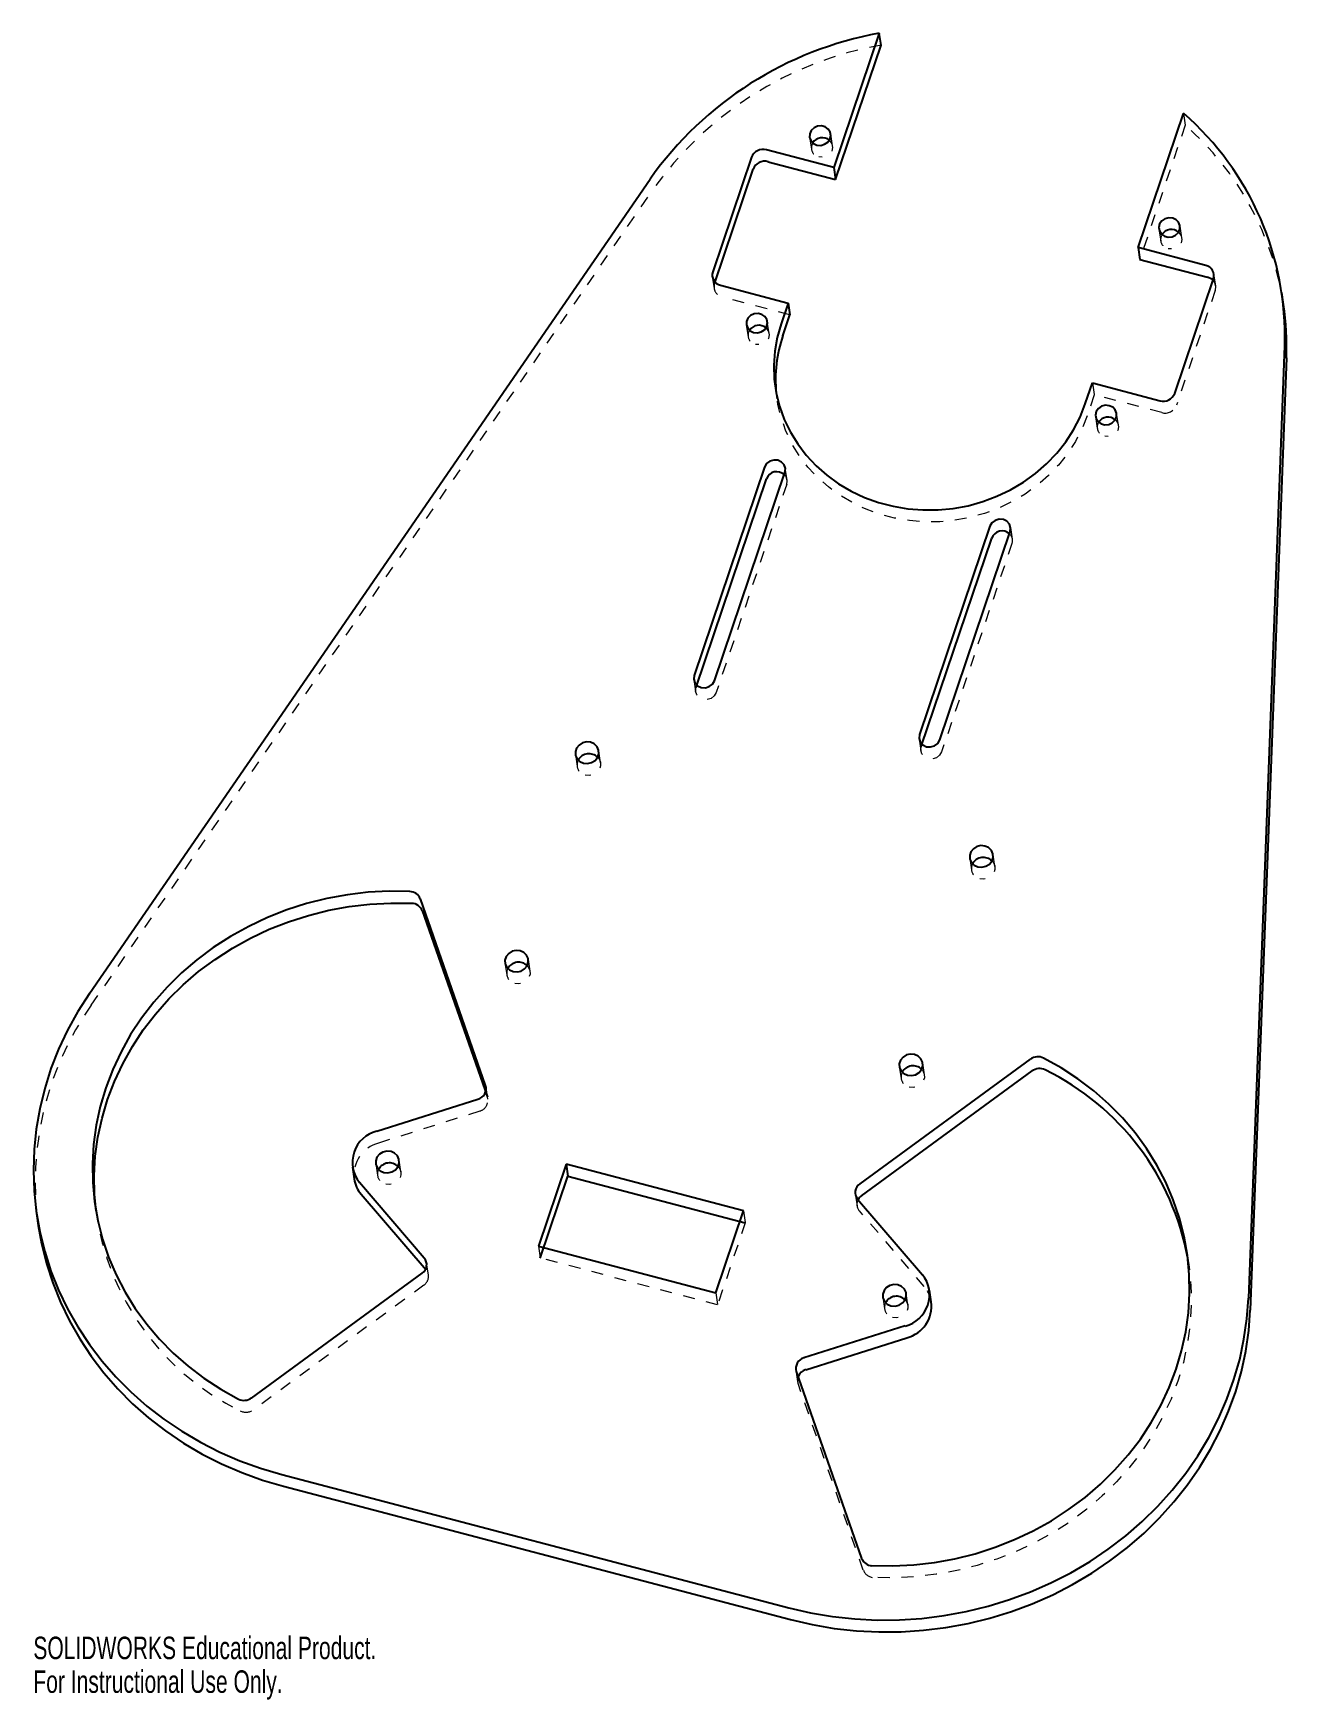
# Model space of a CAD drawing. Header units: inches. Extents: x -5.2 to 5.4, y -3.7 to 10.4.
import ezdxf

# ---------------------------------------------------------------- set-up
doc = ezdxf.new("R2010")
doc.units = ezdxf.units.IN
doc.header["$MEASUREMENT"] = 0
doc.linetypes.add('HIDDEN', pattern=[0.075, 0.05, -0.025])
doc.styles.add('SLDTEXTSTYLE0', font='TXT', dxfattribs={"width": 0.7})

msp = doc.modelspace()

# ---------------------------------------------------------------- linework, layer by layer
at = {"color": 7, "linetype": 'Continuous', "lineweight": 25}
for p, q in [((1.977, 10.372), (1.593, 9.236)), ((1.992, 10.272), (1.977, 10.372)), ((1.608, 9.136), (1.992, 10.272)), ((4.166, 8.559), (4.55, 9.695)), ((0.897, 9.323), (0.569, 8.354)), ((1.593, 9.236), (1.022, 9.386)), ((0.584, 8.254), (0.911, 9.223)), ((1.036, 9.286), (1.608, 9.136)), ((1.593, 9.236), (1.608, 9.136)), ((-4.702, 2.249), (0.04, 9.139)), ((4.738, 8.409), (4.166, 8.559)), ((4.166, 8.559), (4.181, 8.459)), ((4.181, 8.459), (4.752, 8.309)), ((0.635, 8.241), (1.206, 8.09)), ((4.476, 7.326), (4.803, 8.296)), ((5.396, 8.077), (5.381, 8.178)), ((1.206, 8.09), (1.147, 7.914)), ((1.206, 8.09), (1.221, 7.99)), ((1.161, 7.814), (1.221, 7.99)), ((5.405, 7.727), (5.098, -0.329)), ((5.42, 7.627), (5.113, -0.429)), ((3.719, 7.237), (3.779, 7.414)), ((3.779, 7.414), (4.351, 7.263)), ((1.007, 6.703), (0.412, 4.94)), ((0.583, 4.895), (1.179, 6.658)), ((0.427, 4.84), (1.022, 6.603)), ((2.913, 6.202), (2.317, 4.439)), ((2.332, 4.339), (2.928, 6.102)), ((2.489, 4.394), (3.084, 6.157)), ((-1.352, 1.471), (-1.904, 3.051)), ((-1.889, 2.95), (-1.337, 1.371)), ((3.254, 1.694), (1.812, 0.639)), ((1.827, 0.538), (3.269, 1.594)), ((-2.273, 1.084), (-1.417, 1.354)), ((-2.479, 0.78), (-2.464, 0.68)), ((-0.672, 0.805), (-0.906, 0.111)), ((0.829, 0.41), (-0.672, 0.805)), ((-0.672, 0.805), (-0.657, 0.704)), ((-1.871, 0.011), (-2.419, 0.651)), ((-0.891, 0.011), (-0.657, 0.704)), ((-0.657, 0.704), (0.844, 0.31)), ((-2.405, 0.551), (-1.856, -0.089)), ((1.794, 0.51), (2.343, -0.13)), ((-5.15, 0.387), (-5.135, 0.287)), ((0.595, -0.284), (0.829, 0.41)), ((-0.906, 0.111), (0.595, -0.284)), ((-3.331, -1.173), (-1.889, -0.118)), ((2.417, -0.36), (2.402, -0.26)), ((2.196, -0.563), (1.34, -0.833)), ((1.355, -0.934), (2.211, -0.663)), ((1.275, -0.95), (1.827, -2.53)), ((-3.075, -1.82), (1.212, -2.948)), ((-3.061, -1.92), (1.227, -3.048))]:
    msp.add_line(p, q, dxfattribs=at)
at = {"color": 7, "linetype": 'HIDDEN', "lineweight": 18}
for p, q in [((4.564, 9.595), (4.181, 8.459)), ((4.55, 9.695), (4.564, 9.595)), ((1.388, 9.493), (1.403, 9.393)), ((1.581, 9.419), (1.566, 9.519)), ((-4.687, 2.149), (0.055, 9.038)), ((4.535, 8.642), (4.52, 8.743)), ((4.342, 8.716), (4.357, 8.616)), ((4.822, 8.235), (4.807, 8.335)), ((0.565, 8.314), (0.58, 8.214)), ((4.818, 8.196), (4.49, 7.226)), ((1.221, 7.99), (0.649, 8.14)), ((0.852, 7.907), (0.867, 7.807)), ((1.045, 7.833), (1.03, 7.933)), ((1.097, 7.379), (1.112, 7.279)), ((3.779, 7.414), (3.794, 7.313)), ((3.794, 7.313), (3.734, 7.137)), ((4.365, 7.163), (3.794, 7.313)), ((3.806, 7.13), (3.821, 7.03)), ((3.999, 7.056), (3.984, 7.156)), ((1.197, 6.593), (1.182, 6.694)), ((1.194, 6.558), (0.598, 4.795)), ((3.103, 6.092), (3.088, 6.192)), ((3.099, 6.057), (2.504, 4.294)), ((0.409, 4.905), (0.423, 4.804)), ((2.314, 4.403), (2.329, 4.303)), ((-0.593, 4.271), (-0.578, 4.171)), ((-0.38, 4.2), (-0.395, 4.3)), ((2.742, 3.394), (2.757, 3.294)), ((2.954, 3.323), (2.94, 3.423)), ((-1.189, 2.508), (-1.174, 2.408)), ((-0.976, 2.437), (-0.991, 2.537)), ((2.146, 1.631), (2.161, 1.531)), ((2.359, 1.56), (2.344, 1.66)), ((-1.333, 1.355), (-1.348, 1.455)), ((-1.402, 1.254), (-2.258, 0.984)), ((-2.281, 0.81), (-2.266, 0.709)), ((-2.069, 0.739), (-2.083, 0.839)), ((-4.655, 0.46), (-4.641, 0.359)), ((1.774, 0.553), (1.789, 0.453)), ((0.844, 0.31), (0.61, -0.384)), ((0.829, 0.41), (0.844, 0.31)), ((2.357, -0.23), (1.809, 0.41)), ((-0.906, 0.111), (-0.891, 0.011)), ((0.61, -0.384), (-0.891, 0.011)), ((4.593, -0.039), (4.579, 0.061)), ((-1.836, -0.132), (-1.851, -0.032)), ((-1.874, -0.218), (-3.316, -1.273)), ((0.595, -0.284), (0.61, -0.384)), ((2.007, -0.318), (2.021, -0.418)), ((2.219, -0.389), (2.204, -0.289)), ((1.271, -0.935), (1.286, -1.035)), ((1.842, -2.63), (1.29, -1.05))]:
    msp.add_line(p, q, dxfattribs=at)
at = {"color": 7, "linetype": 'Continuous', "lineweight": 25, "flags": 128}
for points in [[(1.45, 9.427), (1.483, 9.424), (1.515, 9.433), (1.542, 9.451), (1.56, 9.477), (1.567, 9.506), (1.562, 9.536), (1.545, 9.562), (1.519, 9.58), (1.488, 9.588), (1.455, 9.586), (1.425, 9.572), (1.402, 9.55), (1.389, 9.522), (1.388, 9.491), (1.4, 9.463), (1.421, 9.441), (1.45, 9.427)], [(4.458, 8.809), (4.425, 8.812), (4.393, 8.803), (4.366, 8.785), (4.348, 8.759), (4.341, 8.729), (4.346, 8.7), (4.363, 8.674), (4.389, 8.656), (4.42, 8.647), (4.453, 8.65), (4.483, 8.664), (4.506, 8.686), (4.519, 8.714), (4.52, 8.745), (4.508, 8.773), (4.487, 8.795), (4.458, 8.809)], [(0.914, 7.841), (0.947, 7.838), (0.979, 7.846), (1.006, 7.864), (1.024, 7.89), (1.031, 7.92), (1.026, 7.95), (1.009, 7.975), (0.983, 7.994), (0.952, 8.002), (0.919, 7.999), (0.889, 7.986), (0.866, 7.963), (0.853, 7.935), (0.853, 7.905), (0.864, 7.877), (0.885, 7.854), (0.914, 7.841)], [(1.147, 7.914), (1.114, 7.799), (1.094, 7.683), (1.086, 7.565), (1.089, 7.447), (1.105, 7.331), (1.134, 7.217), (1.173, 7.106), (1.225, 6.999), (1.287, 6.898), (1.359, 6.803), (1.442, 6.714), (1.533, 6.634), (1.632, 6.562), (1.739, 6.499), (1.852, 6.446), (1.97, 6.403), (2.093, 6.371), (2.218, 6.35), (2.346, 6.34), (2.474, 6.341), (2.602, 6.353), (2.728, 6.376), (2.852, 6.41), (2.972, 6.455), (3.087, 6.51), (3.196, 6.574), (3.298, 6.648), (3.392, 6.73), (3.478, 6.819), (3.554, 6.916), (3.62, 7.018), (3.675, 7.126), (3.719, 7.237)], [(3.922, 7.222), (3.889, 7.225), (3.857, 7.217), (3.83, 7.199), (3.812, 7.173), (3.805, 7.143), (3.81, 7.113), (3.827, 7.087), (3.853, 7.069), (3.884, 7.061), (3.917, 7.064), (3.947, 7.077), (3.97, 7.1), (3.983, 7.128), (3.984, 7.158), (3.973, 7.186), (3.951, 7.209), (3.922, 7.222)], [(1.179, 6.658), (1.183, 6.69), (1.173, 6.721), (1.151, 6.745), (1.12, 6.76), (1.085, 6.762), (1.051, 6.752), (1.024, 6.732), (1.007, 6.703)], [(3.084, 6.157), (3.088, 6.189), (3.078, 6.219), (3.056, 6.244), (3.026, 6.259), (2.991, 6.261), (2.957, 6.251), (2.93, 6.23), (2.913, 6.202)], [(0.412, 4.94), (0.408, 4.908), (0.418, 4.878), (0.44, 4.853), (0.471, 4.838), (0.506, 4.836), (0.539, 4.846), (0.567, 4.867), (0.583, 4.895)], [(-0.524, 4.197), (-0.49, 4.194), (-0.456, 4.202), (-0.427, 4.22), (-0.405, 4.245), (-0.395, 4.276), (-0.397, 4.308), (-0.41, 4.337), (-0.434, 4.36), (-0.464, 4.374), (-0.499, 4.377), (-0.533, 4.369), (-0.562, 4.351), (-0.583, 4.325), (-0.593, 4.295), (-0.592, 4.263), (-0.578, 4.234), (-0.555, 4.211), (-0.524, 4.197)], [(2.317, 4.439), (2.314, 4.407), (2.324, 4.376), (2.346, 4.352), (2.376, 4.337), (2.411, 4.335), (2.445, 4.344), (2.472, 4.365), (2.489, 4.394)], [(2.811, 3.32), (2.845, 3.317), (2.879, 3.325), (2.908, 3.343), (2.929, 3.368), (2.94, 3.399), (2.938, 3.431), (2.925, 3.46), (2.901, 3.483), (2.87, 3.496), (2.836, 3.5), (2.802, 3.492), (2.773, 3.474), (2.752, 3.448), (2.742, 3.418), (2.743, 3.386), (2.757, 3.357), (2.78, 3.334), (2.811, 3.32)], [(-1.992, 3.112), (-2.168, 3.114), (-2.345, 3.105), (-2.52, 3.085), (-2.694, 3.053), (-2.866, 3.01), (-3.034, 2.957), (-3.197, 2.892), (-3.356, 2.817), (-3.509, 2.732), (-3.655, 2.638), (-3.794, 2.535), (-3.924, 2.423), (-4.046, 2.303), (-4.159, 2.175), (-4.262, 2.041), (-4.354, 1.901), (-4.435, 1.755), (-4.506, 1.605), (-4.564, 1.451), (-4.611, 1.293), (-4.645, 1.134), (-4.668, 0.972), (-4.677, 0.81), (-4.675, 0.649), (-4.659, 0.488), (-4.632, 0.328), (-4.592, 0.171), (-4.54, 0.018), (-4.476, -0.132), (-4.401, -0.277), (-4.315, -0.416), (-4.218, -0.549), (-4.111, -0.675), (-3.994, -0.794), (-3.868, -0.904), (-3.734, -1.006), (-3.592, -1.099), (-3.442, -1.182)], [(-4.647, 0.41), (-4.66, 0.548), (-4.663, 0.71), (-4.653, 0.872), (-4.631, 1.034), (-4.596, 1.193), (-4.549, 1.351), (-4.491, 1.505), (-4.421, 1.655), (-4.339, 1.801), (-4.247, 1.941), (-4.144, 2.075), (-4.031, 2.203), (-3.909, 2.323), (-3.779, 2.435), (-3.64, 2.538), (-3.494, 2.632), (-3.341, 2.717), (-3.182, 2.792), (-3.019, 2.856), (-2.851, 2.91), (-2.679, 2.953), (-2.505, 2.985), (-2.33, 3.005), (-2.153, 3.014), (-1.977, 3.012)], [(-1.119, 2.435), (-1.085, 2.431), (-1.051, 2.439), (-1.022, 2.457), (-1.001, 2.483), (-0.991, 2.513), (-0.992, 2.545), (-1.006, 2.574), (-1.029, 2.597), (-1.06, 2.611), (-1.094, 2.614), (-1.128, 2.606), (-1.157, 2.588), (-1.178, 2.563), (-1.189, 2.532), (-1.187, 2.5), (-1.174, 2.471), (-1.15, 2.448), (-1.119, 2.435)], [(-4.702, 2.249), (-4.8, 2.097), (-4.887, 1.94), (-4.963, 1.779), (-5.028, 1.614), (-5.081, 1.445), (-5.123, 1.274), (-5.153, 1.102), (-5.171, 0.928), (-5.177, 0.754), (-5.171, 0.58), (-5.153, 0.407), (-5.123, 0.235), (-5.081, 0.066), (-5.028, -0.1), (-4.963, -0.262), (-4.887, -0.42), (-4.8, -0.572), (-4.703, -0.72), (-4.595, -0.861), (-4.478, -0.995), (-4.352, -1.122), (-4.216, -1.241), (-4.073, -1.352), (-3.922, -1.454), (-3.764, -1.547), (-3.6, -1.63), (-3.43, -1.704), (-3.255, -1.767), (-3.075, -1.82)], [(1.915, -2.591), (2.091, -2.594), (2.268, -2.585), (2.443, -2.564), (2.617, -2.533), (2.789, -2.49), (2.957, -2.436), (3.12, -2.371), (3.279, -2.297), (3.432, -2.212), (3.578, -2.117), (3.717, -2.014), (3.847, -1.902), (3.969, -1.782), (4.082, -1.655), (4.185, -1.52), (4.277, -1.38), (4.359, -1.235), (4.429, -1.084), (4.488, -0.93), (4.534, -0.773), (4.569, -0.613), (4.591, -0.452), (4.601, -0.29), (4.598, -0.128), (4.583, 0.033), (4.555, 0.192), (4.515, 0.349), (4.463, 0.503), (4.4, 0.652), (4.324, 0.797), (4.238, 0.937), (4.141, 1.07), (4.034, 1.196), (3.917, 1.314), (3.791, 1.425), (3.657, 1.527), (3.515, 1.62), (3.366, 1.703)], [(2.215, 1.557), (2.25, 1.554), (2.284, 1.562), (2.313, 1.58), (2.334, 1.606), (2.344, 1.636), (2.343, 1.668), (2.329, 1.697), (2.306, 1.72), (2.275, 1.734), (2.241, 1.737), (2.207, 1.729), (2.178, 1.711), (2.157, 1.686), (2.146, 1.655), (2.148, 1.623), (2.161, 1.594), (2.185, 1.571), (2.215, 1.557)], [(-2.212, 0.736), (-2.178, 0.733), (-2.144, 0.741), (-2.115, 0.758), (-2.094, 0.784), (-2.083, 0.815), (-2.085, 0.847), (-2.098, 0.876), (-2.122, 0.898), (-2.152, 0.912), (-2.187, 0.916), (-2.221, 0.908), (-2.25, 0.89), (-2.271, 0.864), (-2.281, 0.834), (-2.28, 0.802), (-2.266, 0.773), (-2.243, 0.75), (-2.212, 0.736)], [(-5.135, 0.287), (-5.108, 0.135), (-5.067, -0.034), (-5.013, -0.2), (-4.948, -0.362), (-4.872, -0.52), (-4.785, -0.673), (-4.688, -0.82), (-4.58, -0.961), (-4.463, -1.095), (-4.337, -1.222), (-4.202, -1.341), (-4.058, -1.452), (-3.907, -1.554), (-3.749, -1.647), (-3.585, -1.73), (-3.415, -1.804), (-3.24, -1.867), (-3.061, -1.92)], [(2.076, -0.392), (2.11, -0.395), (2.144, -0.387), (2.173, -0.369), (2.194, -0.344), (2.204, -0.313), (2.203, -0.281), (2.19, -0.252), (2.166, -0.229), (2.135, -0.215), (2.101, -0.212), (2.067, -0.22), (2.038, -0.238), (2.017, -0.264), (2.006, -0.294), (2.008, -0.326), (2.021, -0.355), (2.045, -0.378), (2.076, -0.392)], [(1.212, -2.948), (1.395, -2.99), (1.581, -3.021), (1.769, -3.042), (1.958, -3.052), (2.148, -3.05), (2.337, -3.038), (2.526, -3.014), (2.713, -2.98), (2.898, -2.935), (3.079, -2.879), (3.257, -2.813), (3.429, -2.737), (3.597, -2.651), (3.759, -2.556), (3.913, -2.451), (4.061, -2.338), (4.201, -2.217), (4.332, -2.088), (4.455, -1.952), (4.568, -1.809), (4.671, -1.661), (4.763, -1.506), (4.846, -1.347), (4.917, -1.184), (4.976, -1.017), (5.025, -0.848), (5.061, -0.676), (5.086, -0.503), (5.098, -0.329)], [(1.227, -3.048), (1.41, -3.09), (1.596, -3.122), (1.784, -3.142), (1.973, -3.152), (2.163, -3.15), (2.352, -3.138), (2.541, -3.114), (2.728, -3.08), (2.913, -3.035), (3.094, -2.979), (3.271, -2.913), (3.444, -2.837), (3.612, -2.751), (3.773, -2.656), (3.928, -2.551), (4.076, -2.438), (4.216, -2.317), (4.347, -2.188), (4.469, -2.052), (4.582, -1.91), (4.685, -1.761), (4.778, -1.607), (4.86, -1.448), (4.931, -1.284), (4.991, -1.118), (5.039, -0.948), (5.076, -0.776), (5.101, -0.603), (5.113, -0.429)]]:
    msp.add_lwpolyline(points, dxfattribs=at)
at = {"color": 7, "linetype": 'HIDDEN', "lineweight": 18, "flags": 128}
for points in [[(1.555, 9.467), (1.56, 9.462), (1.577, 9.436), (1.582, 9.406), (1.575, 9.376), (1.557, 9.351), (1.53, 9.332), (1.498, 9.324), (1.465, 9.327)], [(4.508, 8.69), (4.514, 8.685), (4.53, 8.659), (4.535, 8.629), (4.529, 8.6), (4.51, 8.574), (4.484, 8.556), (4.452, 8.547), (4.419, 8.55)], [(1.019, 7.88), (1.024, 7.875), (1.041, 7.85), (1.046, 7.82), (1.039, 7.79), (1.021, 7.764), (0.994, 7.746), (0.962, 7.738), (0.929, 7.74)], [(3.734, 7.137), (3.69, 7.026), (3.635, 6.918), (3.569, 6.816), (3.492, 6.719), (3.407, 6.63), (3.313, 6.548), (3.21, 6.474), (3.101, 6.41), (2.986, 6.355), (2.866, 6.31), (2.743, 6.276), (2.616, 6.253), (2.489, 6.24), (2.36, 6.239), (2.233, 6.25), (2.107, 6.271), (1.985, 6.303), (1.867, 6.346), (1.754, 6.399), (1.647, 6.462), (1.548, 6.534), (1.456, 6.614), (1.374, 6.702), (1.302, 6.798), (1.239, 6.899), (1.188, 7.006), (1.148, 7.117), (1.12, 7.231), (1.106, 7.329)], [(3.973, 7.103), (3.978, 7.098), (3.994, 7.073), (4, 7.043), (3.993, 7.013), (3.975, 6.987), (3.948, 6.969), (3.916, 6.961), (3.883, 6.964)], [(0.598, 4.795), (0.581, 4.766), (0.554, 4.746), (0.52, 4.736), (0.486, 4.738), (0.455, 4.753), (0.433, 4.777), (0.423, 4.808), (0.427, 4.84)], [(-0.404, 4.247), (-0.395, 4.237), (-0.382, 4.208), (-0.38, 4.176), (-0.391, 4.145), (-0.412, 4.119), (-0.441, 4.102), (-0.475, 4.094), (-0.509, 4.097)], [(2.504, 4.294), (2.487, 4.265), (2.46, 4.244), (2.426, 4.234), (2.391, 4.237), (2.36, 4.252), (2.338, 4.276), (2.328, 4.307), (2.332, 4.339)], [(2.93, 3.37), (2.94, 3.36), (2.953, 3.331), (2.954, 3.299), (2.944, 3.268), (2.923, 3.242), (2.894, 3.225), (2.86, 3.217), (2.826, 3.22)], [(-1, 2.485), (-0.991, 2.474), (-0.977, 2.445), (-0.976, 2.413), (-0.986, 2.383), (-1.007, 2.357), (-1.036, 2.339), (-1.07, 2.331), (-1.105, 2.334)], [(2.335, 1.608), (2.344, 1.597), (2.357, 1.568), (2.359, 1.536), (2.349, 1.505), (2.328, 1.48), (2.298, 1.462), (2.265, 1.454), (2.23, 1.457)], [(-2.092, 0.786), (-2.083, 0.775), (-2.07, 0.746), (-2.068, 0.715), (-2.079, 0.684), (-2.1, 0.658), (-2.129, 0.64), (-2.163, 0.633), (-2.197, 0.636)], [(4.586, 0.011), (4.597, -0.067), (4.613, -0.228), (4.615, -0.39), (4.606, -0.552), (4.583, -0.713), (4.549, -0.873), (4.502, -1.03), (4.444, -1.184), (4.373, -1.335), (4.292, -1.48), (4.2, -1.621), (4.097, -1.755), (3.984, -1.882), (3.862, -2.002), (3.732, -2.114), (3.593, -2.218), (3.447, -2.312), (3.294, -2.397), (3.135, -2.472), (2.972, -2.536), (2.804, -2.59), (2.632, -2.633), (2.458, -2.664), (2.283, -2.685), (2.106, -2.694), (1.93, -2.691)], [(2.195, -0.341), (2.204, -0.352), (2.218, -0.381), (2.219, -0.413), (2.209, -0.444), (2.188, -0.469), (2.159, -0.487), (2.125, -0.495), (2.09, -0.492)]]:
    msp.add_lwpolyline(points, dxfattribs=at)
at = {"color": 7, "linetype": 'Continuous', "lineweight": 25}
for centre, radius, start, end in [((2.512, 7.393), 3.027, 100.1857, 144.7789), ((2.904, 7.81), 2.503, 358.1151, 48.8888), ((1.494, 9.395), 0.0944, 49.6089, 147.1616), ((0.994, 9.286), 0.104, 74.3941, 159.1359), ((1.008, 9.186), 0.104, 74.3941, 159.1359), ((4.447, 8.618), 0.0944, 49.6089, 147.1616), ((0.653, 8.327), 0.0885, 162.4153, 257.7007), ((4.719, 8.322), 0.0885, 342.4153, 77.7007), ((4.728, 8.214), 0.0978, 43.9877, 75.6465), ((2.975, 7.721), 2.447, 357.8069, 8.3809), ((0.958, 7.808), 0.0944, 49.6089, 147.1616), ((2.249, 7.444), 1.149, 161.2023, 185.7346), ((4.378, 7.363), 0.104, 254.3941, 339.1359), ((3.911, 7.031), 0.0944, 49.6089, 147.1616), ((1.11, 6.57), 0.0935, 47.7254, 159.3624), ((3.015, 6.069), 0.0935, 47.7254, 159.3624), ((-0.478, 4.173), 0.104, 45.5337, 151.2367), ((2.857, 3.296), 0.104, 45.5337, 151.2367), ((-1.994, 3.016), 0.0957, 20.9233, 88.8889), ((-1.979, 2.916), 0.0957, 20.9233, 88.8889), ((-1.073, 2.41), 0.104, 45.5337, 151.2367), ((3.318, 1.607), 0.107, 63.3886, 126.0319), ((2.262, 1.533), 0.104, 45.5337, 151.2367), ((3.332, 1.507), 0.107, 63.3886, 126.0319), ((2.399, -0.393), 2.224, 10.4528, 63.7983), ((-1.441, 1.444), 0.0926, 284.8299, 16.991), ((-2.207, 0.82), 0.272, 104.0493, 218.617), ((-2.166, 0.712), 0.104, 45.5337, 151.2367), ((-2.211, 0.718), 0.256, 188.5052, 220.8979), ((1.861, 0.566), 0.0876, 124.0034, 220.0368), ((1.883, 0.46), 0.0964, 125.8554, 152.3121), ((-1.938, -0.045), 0.0876, 304.0034, 40.0368), ((2.13, -0.3), 0.272, 284.0493, 38.617), ((2.122, -0.416), 0.104, 45.5337, 151.2367), ((2.139, -0.393), 0.28, 284.907, 6.7498), ((1.364, -0.923), 0.0926, 104.8299, 196.991), ((1.383, -1.028), 0.099, 106.5154, 159.2713), ((-3.394, -1.086), 0.107, 243.3886, 306.0319), ((1.917, -2.496), 0.0957, 200.9233, 268.8889)]:
    msp.add_arc(centre, radius, start, end, dxfattribs=at)
at = {"color": 7, "linetype": 'HIDDEN', "lineweight": 18}
for centre, radius, start, end in [((2.527, 7.293), 3.027, 100.1857, 144.7789), ((2.899, 7.696), 2.526, 8.6799, 48.7497), ((1.482, 9.404), 0.0791, 148.266, 257.9516), ((4.435, 8.627), 0.0791, 148.266, 257.9516), ((0.668, 8.227), 0.0885, 162.4153, 257.7007), ((4.737, 8.223), 0.0852, 341.352, 43.9687), ((0.946, 7.818), 0.0791, 148.266, 257.9516), ((4.393, 7.263), 0.104, 254.3941, 339.1359), ((3.899, 7.041), 0.0791, 148.266, 257.9516), ((1.121, 6.582), 0.0767, 341.3124, 47.7836), ((3.027, 6.081), 0.0767, 341.3124, 47.7836), ((-0.491, 4.183), 0.088, 152.9928, 257.9168), ((2.844, 3.306), 0.088, 152.9928, 257.9168), ((-1.086, 2.421), 0.088, 152.9928, 257.9168), ((-2.555, 0.651), 2.606, 144.9133, 188.0418), ((2.249, 1.543), 0.088, 152.9928, 257.9168), ((-1.426, 1.344), 0.0926, 284.8299, 16.991), ((-2.186, 0.713), 0.28, 104.907, 186.7498), ((-2.179, 0.722), 0.088, 152.9928, 257.9168), ((1.873, 0.465), 0.0852, 152.118, 220.8195), ((-2.452, 0.707), 2.216, 187.7095, 243.8678), ((-1.923, -0.145), 0.0876, 304.0034, 40.0368), ((2.164, -0.398), 0.256, 8.5052, 40.8979), ((2.109, -0.406), 0.088, 152.9928, 257.9168), ((1.37, -1.022), 0.0848, 160.0332, 199.1264), ((-3.38, -1.186), 0.107, 243.3886, 306.0319), ((1.932, -2.596), 0.0957, 200.9233, 268.8889)]:
    msp.add_arc(centre, radius, start, end, dxfattribs=at)

# ---------------------------------------------------------------- texts
at = {"color": 7, "linetype": 'Continuous', "char_height": 0.1903, "attachment_point": 1, "style": 'SLDTEXTSTYLE0'}
for s, insert in [('SOLIDWORKS Educational Product.', (-5.177, -3.192)), ('For Instructional Use Only.', (-5.177, -3.477))]:
    msp.add_mtext(s, dxfattribs=dict(at, insert=insert))

doc.saveas('drawing.dxf')
